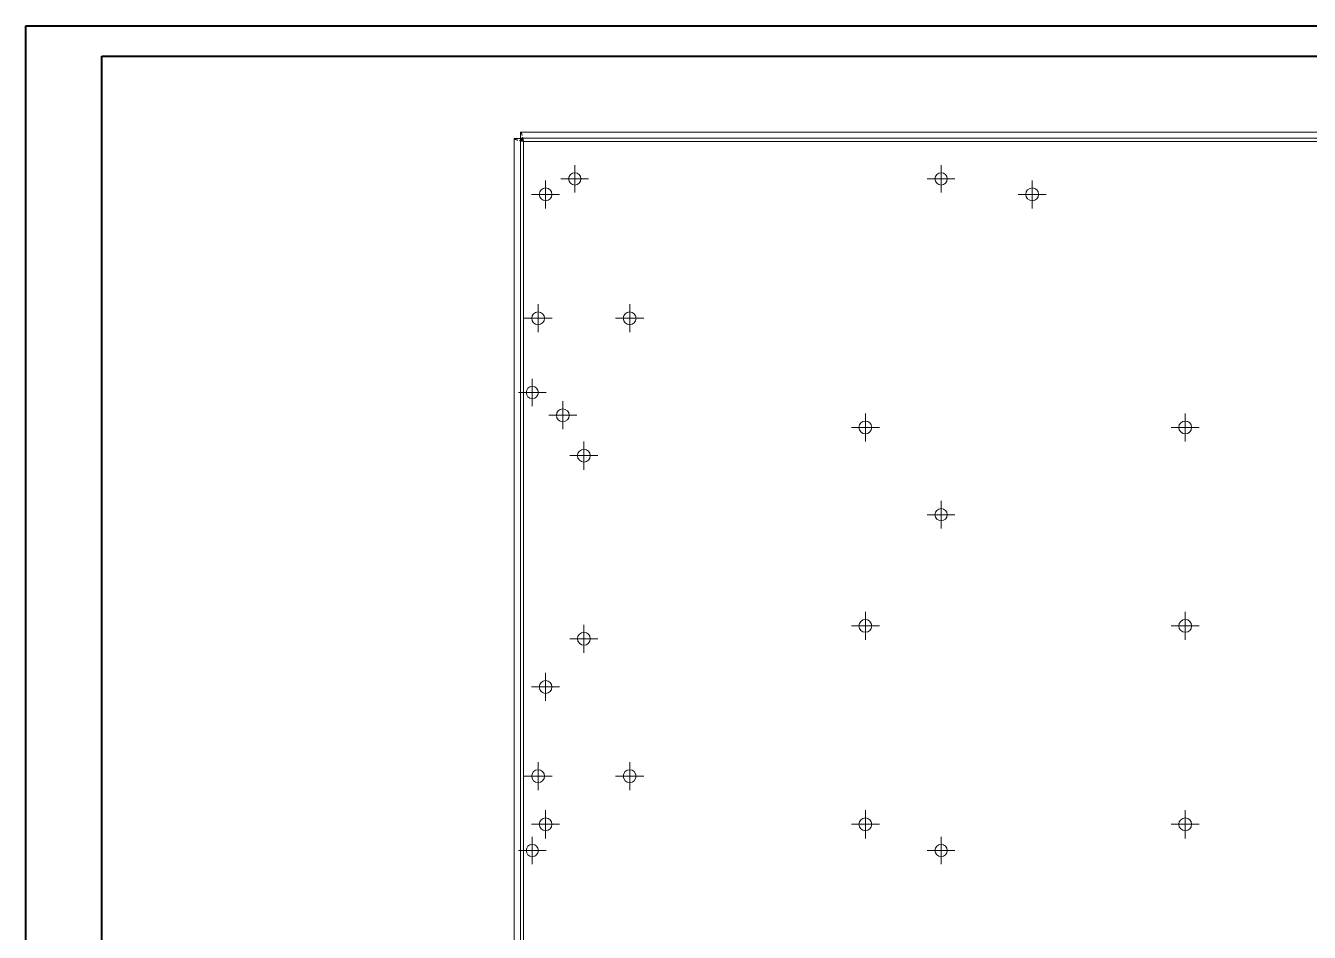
# Model space of a CAD drawing. Header units: millimetres. Extents: x 0 to 841, y 0 to 594.
# Drawn here: x 0.1 to 420.6, y 297.2 to 594.2 of the extents above; entities that cross this region are included whole.
import ezdxf

# ---------------------------------------------------------------- set-up
doc = ezdxf.new("R2010")
doc.units = ezdxf.units.MM
doc.linetypes.add('HIDDEN', pattern=[1.905, 1.27, -0.635])

# ---------------------------------------------------------------- blocks, each defined once
blk = doc.blocks.new('SW_CENTERMARKSYMBOL_0')
at = {"color": 0, "linetype": 'Continuous', "lineweight": 0}
for p, q in [((0, 2.5), (0, 4.6)), ((-2.5, 0), (-4.6, 0)), ((0, 0), (-2.5, 0)), ((0, 0), (0, 2.5)), ((0, 0), (0, -2.5)), ((0, 0), (2.5, 0)), ((2.5, 0), (4.6, 0)), ((0, -2.5), (0, -4.6))]:
    blk.add_line(p, q, dxfattribs=at)
blk = doc.blocks.new('SW_CENTERMARKSYMBOL_1')
at = {"color": 0, "linetype": 'Continuous', "lineweight": 0}
for p, q in [((0, 2.5), (0, 4.6)), ((-2.5, 0), (-4.6, 0)), ((0, 0), (-2.5, 0)), ((0, 0), (0, 2.5)), ((0, 0), (0, -2.5)), ((0, 0), (2.5, 0)), ((2.5, 0), (4.6, 0)), ((0, -2.5), (0, -4.6))]:
    blk.add_line(p, q, dxfattribs=at)
blk = doc.blocks.new('SW_CENTERMARKSYMBOL_2')
at = {"color": 0, "linetype": 'Continuous', "lineweight": 0}
for p, q in [((0, 2.5), (0, 4.6)), ((-2.5, 0), (-4.6, 0)), ((0, 0), (-2.5, 0)), ((0, 0), (0, 2.5)), ((0, 0), (0, -2.5)), ((0, 0), (2.5, 0)), ((2.5, 0), (4.6, 0)), ((0, -2.5), (0, -4.6))]:
    blk.add_line(p, q, dxfattribs=at)
blk = doc.blocks.new('SW_CENTERMARKSYMBOL_3')
at = {"color": 0, "linetype": 'Continuous', "lineweight": 0}
for p, q in [((0, 2.5), (0, 4.6)), ((-2.5, 0), (-4.6, 0)), ((0, 0), (-2.5, 0)), ((0, 0), (0, 2.5)), ((0, 0), (0, -2.5)), ((0, 0), (2.5, 0)), ((2.5, 0), (4.6, 0)), ((0, -2.5), (0, -4.6))]:
    blk.add_line(p, q, dxfattribs=at)
blk = doc.blocks.new('SW_CENTERMARKSYMBOL_9')
at = {"color": 0, "linetype": 'Continuous', "lineweight": 0}
for p, q in [((0, 2.5), (0, 4.6)), ((-2.5, 0), (-4.6, 0)), ((0, 0), (-2.5, 0)), ((0, 0), (0, 2.5)), ((0, 0), (0, -2.5)), ((0, 0), (2.5, 0)), ((2.5, 0), (4.6, 0)), ((0, -2.5), (0, -4.6))]:
    blk.add_line(p, q, dxfattribs=at)
blk = doc.blocks.new('SW_CENTERMARKSYMBOL_11')
at = {"color": 0, "linetype": 'Continuous', "lineweight": 0}
for p, q in [((0, 2.5), (0, 4.6)), ((-2.5, 0), (-4.6, 0)), ((0, 0), (-2.5, 0)), ((0, 0), (0, 2.5)), ((0, 0), (0, -2.5)), ((0, 0), (2.5, 0)), ((2.5, 0), (4.6, 0)), ((0, -2.5), (0, -4.6))]:
    blk.add_line(p, q, dxfattribs=at)
blk = doc.blocks.new('SW_CENTERMARKSYMBOL_14')
at = {"color": 0, "linetype": 'Continuous', "lineweight": 0}
for p, q in [((0, 2.5), (0, 4.6)), ((-2.5, 0), (-4.6, 0)), ((0, 0), (-2.5, 0)), ((0, 0), (0, 2.5)), ((0, 0), (0, -2.5)), ((0, 0), (2.5, 0)), ((2.5, 0), (4.6, 0)), ((0, -2.5), (0, -4.6))]:
    blk.add_line(p, q, dxfattribs=at)
blk = doc.blocks.new('SW_CENTERMARKSYMBOL_15')
at = {"color": 0, "linetype": 'Continuous', "lineweight": 0}
for p, q in [((0, 2.5), (0, 4.6)), ((-2.5, 0), (-4.6, 0)), ((0, 0), (-2.5, 0)), ((0, 0), (0, 2.5)), ((0, 0), (0, -2.5)), ((0, 0), (2.5, 0)), ((2.5, 0), (4.6, 0)), ((0, -2.5), (0, -4.6))]:
    blk.add_line(p, q, dxfattribs=at)
blk = doc.blocks.new('SW_CENTERMARKSYMBOL_18')
at = {"color": 0, "linetype": 'Continuous', "lineweight": 0}
for p, q in [((0, 2.5), (0, 4.6)), ((-2.5, 0), (-4.6, 0)), ((0, 0), (-2.5, 0)), ((0, 0), (0, 2.5)), ((0, 0), (0, -2.5)), ((0, 0), (2.5, 0)), ((2.5, 0), (4.6, 0)), ((0, -2.5), (0, -4.6))]:
    blk.add_line(p, q, dxfattribs=at)
blk = doc.blocks.new('SW_CENTERMARKSYMBOL_19')
at = {"color": 0, "linetype": 'Continuous', "lineweight": 0}
for p, q in [((0, 2.5), (0, 4.6)), ((-2.5, 0), (-4.6, 0)), ((0, 0), (-2.5, 0)), ((0, 0), (0, 2.5)), ((0, 0), (0, -2.5)), ((0, 0), (2.5, 0)), ((2.5, 0), (4.6, 0)), ((0, -2.5), (0, -4.6))]:
    blk.add_line(p, q, dxfattribs=at)
blk = doc.blocks.new('SW_CENTERMARKSYMBOL_22')
at = {"color": 0, "linetype": 'Continuous', "lineweight": 0}
for p, q in [((0, 2.5), (0, 4.5)), ((-2.5, 0), (-4.5, 0)), ((0, 0), (-2.5, 0)), ((0, 0), (0, 2.5)), ((0, 0), (0, -2.5)), ((0, 0), (2.5, 0)), ((2.5, 0), (4.5, 0)), ((0, -2.5), (0, -4.5))]:
    blk.add_line(p, q, dxfattribs=at)
blk = doc.blocks.new('SW_CENTERMARKSYMBOL_23')
at = {"color": 0, "linetype": 'Continuous', "lineweight": 0}
for p, q in [((0, 2.5), (0, 4.5)), ((-2.5, 0), (-4.5, 0)), ((0, 0), (-2.5, 0)), ((0, 0), (0, 2.5)), ((0, 0), (0, -2.5)), ((0, 0), (2.5, 0)), ((2.5, 0), (4.5, 0)), ((0, -2.5), (0, -4.5))]:
    blk.add_line(p, q, dxfattribs=at)
blk = doc.blocks.new('SW_CENTERMARKSYMBOL_32')
at = {"color": 0, "linetype": 'Continuous', "lineweight": 0}
for p, q in [((0, 2.5), (0, 4.5)), ((-2.5, 0), (-4.5, 0)), ((0, 0), (-2.5, 0)), ((0, 0), (0, 2.5)), ((0, 0), (0, -2.5)), ((0, 0), (2.5, 0)), ((2.5, 0), (4.5, 0)), ((0, -2.5), (0, -4.5))]:
    blk.add_line(p, q, dxfattribs=at)
blk = doc.blocks.new('SW_CENTERMARKSYMBOL_33')
at = {"color": 0, "linetype": 'Continuous', "lineweight": 0}
for p, q in [((0, 2.5), (0, 4.5)), ((-2.5, 0), (-4.5, 0)), ((0, 0), (-2.5, 0)), ((0, 0), (0, 2.5)), ((0, 0), (0, -2.5)), ((0, 0), (2.5, 0)), ((2.5, 0), (4.5, 0)), ((0, -2.5), (0, -4.5))]:
    blk.add_line(p, q, dxfattribs=at)
blk = doc.blocks.new('SW_CENTERMARKSYMBOL_34')
at = {"color": 0, "linetype": 'Continuous', "lineweight": 0}
for p, q in [((0, 2.5), (0, 4.5)), ((-2.5, 0), (-4.5, 0)), ((0, 0), (-2.5, 0)), ((0, 0), (0, 2.5)), ((0, 0), (0, -2.5)), ((0, 0), (2.5, 0)), ((2.5, 0), (4.5, 0)), ((0, -2.5), (0, -4.5))]:
    blk.add_line(p, q, dxfattribs=at)
blk = doc.blocks.new('SW_CENTERMARKSYMBOL_37')
at = {"color": 0, "linetype": 'Continuous', "lineweight": 0}
for p, q in [((0, 2.5), (0, 4.5)), ((-2.5, 0), (-4.5, 0)), ((0, 0), (-2.5, 0)), ((0, 0), (0, 2.5)), ((0, 0), (0, -2.5)), ((0, 0), (2.5, 0)), ((2.5, 0), (4.5, 0)), ((0, -2.5), (0, -4.5))]:
    blk.add_line(p, q, dxfattribs=at)
blk = doc.blocks.new('SW_CENTERMARKSYMBOL_38')
at = {"color": 0, "linetype": 'Continuous', "lineweight": 0}
for p, q in [((0, 2.5), (0, 4.6)), ((-2.5, 0), (-4.6, 0)), ((0, 0), (-2.5, 0)), ((0, 0), (0, 2.5)), ((0, 0), (0, -2.5)), ((0, 0), (2.5, 0)), ((2.5, 0), (4.6, 0)), ((0, -2.5), (0, -4.6))]:
    blk.add_line(p, q, dxfattribs=at)
blk = doc.blocks.new('SW_CENTERMARKSYMBOL_45')
at = {"color": 0, "linetype": 'Continuous', "lineweight": 0}
for p, q in [((0, 2.5), (0, 4.6)), ((-2.5, 0), (-4.6, 0)), ((0, 0), (-2.5, 0)), ((0, 0), (0, 2.5)), ((0, 0), (0, -2.5)), ((0, 0), (2.5, 0)), ((2.5, 0), (4.6, 0)), ((0, -2.5), (0, -4.6))]:
    blk.add_line(p, q, dxfattribs=at)
blk = doc.blocks.new('SW_CENTERMARKSYMBOL_46')
at = {"color": 0, "linetype": 'Continuous', "lineweight": 0}
for p, q in [((0, 2.5), (0, 4.6)), ((-2.5, 0), (-4.6, 0)), ((0, 0), (-2.5, 0)), ((0, 0), (0, 2.5)), ((0, 0), (0, -2.5)), ((0, 0), (2.5, 0)), ((2.5, 0), (4.6, 0)), ((0, -2.5), (0, -4.6))]:
    blk.add_line(p, q, dxfattribs=at)
blk = doc.blocks.new('SW_CENTERMARKSYMBOL_47')
at = {"color": 0, "linetype": 'Continuous', "lineweight": 0}
for p, q in [((0, 2.5), (0, 4.6)), ((-2.5, 0), (-4.6, 0)), ((0, 0), (-2.5, 0)), ((0, 0), (0, 2.5)), ((0, 0), (0, -2.5)), ((0, 0), (2.5, 0)), ((2.5, 0), (4.6, 0)), ((0, -2.5), (0, -4.6))]:
    blk.add_line(p, q, dxfattribs=at)
blk = doc.blocks.new('SW_CENTERMARKSYMBOL_48')
at = {"color": 0, "linetype": 'Continuous', "lineweight": 0}
for p, q in [((0, 2.5), (0, 4.6)), ((-2.5, 0), (-4.6, 0)), ((0, 0), (-2.5, 0)), ((0, 0), (0, 2.5)), ((0, 0), (0, -2.5)), ((0, 0), (2.5, 0)), ((2.5, 0), (4.6, 0)), ((0, -2.5), (0, -4.6))]:
    blk.add_line(p, q, dxfattribs=at)
blk = doc.blocks.new('SW_CENTERMARKSYMBOL_49')
at = {"color": 0, "linetype": 'Continuous', "lineweight": 0}
for p, q in [((0, 2.5), (0, 4.6)), ((-2.5, 0), (-4.6, 0)), ((0, 0), (-2.5, 0)), ((0, 0), (0, 2.5)), ((0, 0), (0, -2.5)), ((0, 0), (2.5, 0)), ((2.5, 0), (4.6, 0)), ((0, -2.5), (0, -4.6))]:
    blk.add_line(p, q, dxfattribs=at)
blk = doc.blocks.new('SW_CENTERMARKSYMBOL_50')
at = {"color": 0, "linetype": 'Continuous', "lineweight": 0}
for p, q in [((0, 2.5), (0, 4.6)), ((-2.5, 0), (-4.6, 0)), ((0, 0), (-2.5, 0)), ((0, 0), (0, 2.5)), ((0, 0), (0, -2.5)), ((0, 0), (2.5, 0)), ((2.5, 0), (4.6, 0)), ((0, -2.5), (0, -4.6))]:
    blk.add_line(p, q, dxfattribs=at)

msp = doc.modelspace()

# ---------------------------------------------------------------- linework, layer by layer
at = {"color": 7, "linetype": 'Continuous', "lineweight": 40}
for p, q in [((0.08, 0.21), (0.08, 594.21)), ((0.08, 594.21), (841.08, 594.21)), ((25.08, 10.21), (25.08, 584.21)), ((25.08, 584.21), (831.08, 584.21))]:
    msp.add_line(p, q, dxfattribs=at)
at = {"color": 7, "linetype": 'Continuous', "lineweight": 15}
for p, q in [((162.21, 559.32), (162.21, 557.32)), ((162.21, 559.32), (597.67, 559.32)), ((160.14, 243.33), (160.14, 557.25)), ((160.14, 557.25), (162.14, 557.25)), ((162.14, 243.33), (162.14, 557.25)), ((162.21, 557.32), (597.67, 557.32)), ((163.14, 244.26), (163.14, 556.32)), ((163.14, 556.32), (596.74, 556.32))]:
    msp.add_line(p, q, dxfattribs=at)
for centre, radius in [((179.94, 544.02), 2), ((299.94, 544.02), 2), ((170.39, 538.95), 2.1), ((329.79, 538.95), 2.1), ((167.94, 498.37), 2.1), ((197.94, 498.37), 2.1), ((166.04, 474.06), 2), ((176.04, 466.6), 2.1), ((275.16, 462.6), 2.1), ((379.93, 462.6), 2.1), ((182.94, 453.37), 2.1), ((299.94, 434.02), 2), ((275.16, 397.6), 2.1), ((379.93, 397.6), 2.1), ((182.94, 393.37), 2.1), ((170.39, 377.6), 2.1), ((167.94, 348.37), 2.1), ((197.94, 348.37), 2.1), ((170.39, 332.6), 2.1), ((275.16, 332.6), 2.1), ((379.93, 332.6), 2.1), ((166.04, 324.02), 2), ((299.94, 324.02), 2)]:
    msp.add_circle(centre, radius, dxfattribs=at)
at = {"color": 7, "linetype": 'HIDDEN', "lineweight": 0}
for points in [[(162.21, 559.32), (162.25, 559.32), (162.29, 559.3), (162.37, 559.22), (162.41, 559.16), (162.49, 559.01), (162.52, 558.92), (162.6, 558.7), (162.64, 558.58), (162.72, 558.3), (162.76, 558.15), (162.83, 557.82), (162.87, 557.65), (162.99, 557.11), (163.07, 556.71), (163.14, 556.32)], [(163.14, 556.32), (162.95, 556.36), (162.75, 556.4), (162.37, 556.47), (162.18, 556.51), (161.81, 556.59), (161.64, 556.63), (161.32, 556.7), (161.16, 556.74), (160.88, 556.82), (160.76, 556.86), (160.54, 556.94), (160.45, 556.98), (160.22, 557.09), (160.14, 557.17), (160.14, 557.25)]]:
    msp.add_open_spline(points, degree=3, knots=[0, 0, 0, 0, 0.125, 0.125, 0.25, 0.25, 0.375, 0.375, 0.5, 0.5, 0.625, 0.625, 0.75, 0.75, 1, 1, 1, 1], dxfattribs=at)
at = {"color": 7, "linetype": 'Continuous', "lineweight": 15}
for points in [[(163.14, 556.32), (163.01, 556.4), (162.88, 556.47), (162.64, 556.63), (162.53, 556.7), (162.34, 556.86), (162.27, 556.94), (162.17, 557.09), (162.14, 557.17), (162.14, 557.25)], [(162.21, 557.32), (162.29, 557.32), (162.37, 557.29), (162.52, 557.19), (162.6, 557.12), (162.76, 556.93), (162.83, 556.82), (162.99, 556.58), (163.07, 556.45), (163.14, 556.32)]]:
    msp.add_open_spline(points, degree=3, knots=[0, 0, 0, 0, 0.25, 0.25, 0.5, 0.5, 0.75, 0.75, 1, 1, 1, 1], dxfattribs=at)

# ---------------------------------------------------------------- block references
at = {"color": 7, "linetype": 'Continuous', "lineweight": 0}
for name, p in [('SW_CENTERMARKSYMBOL_33', (179.94, 544.02)), ('SW_CENTERMARKSYMBOL_32', (299.94, 544.02)), ('SW_CENTERMARKSYMBOL_9', (170.39, 538.95)), ('SW_CENTERMARKSYMBOL_38', (329.79, 538.95)), ('SW_CENTERMARKSYMBOL_46', (167.94, 498.37)), ('SW_CENTERMARKSYMBOL_45', (197.94, 498.37)), ('SW_CENTERMARKSYMBOL_22', (166.04, 474.06)), ('SW_CENTERMARKSYMBOL_1', (176.04, 466.6)), ('SW_CENTERMARKSYMBOL_18', (275.16, 462.6)), ('SW_CENTERMARKSYMBOL_19', (379.93, 462.6)), ('SW_CENTERMARKSYMBOL_47', (182.94, 453.37)), ('SW_CENTERMARKSYMBOL_34', (299.94, 434.02)), ('SW_CENTERMARKSYMBOL_14', (275.16, 397.6)), ('SW_CENTERMARKSYMBOL_15', (379.93, 397.6)), ('SW_CENTERMARKSYMBOL_48', (182.94, 393.37)), ('SW_CENTERMARKSYMBOL_0', (170.39, 377.6)), ('SW_CENTERMARKSYMBOL_50', (167.94, 348.37)), ('SW_CENTERMARKSYMBOL_49', (197.94, 348.37)), ('SW_CENTERMARKSYMBOL_3', (170.39, 332.6)), ('SW_CENTERMARKSYMBOL_2', (275.16, 332.6)), ('SW_CENTERMARKSYMBOL_11', (379.93, 332.6)), ('SW_CENTERMARKSYMBOL_23', (166.04, 324.02)), ('SW_CENTERMARKSYMBOL_37', (299.94, 324.02))]:
    msp.add_blockref(name, p, dxfattribs=at)

doc.saveas('drawing.dxf')
